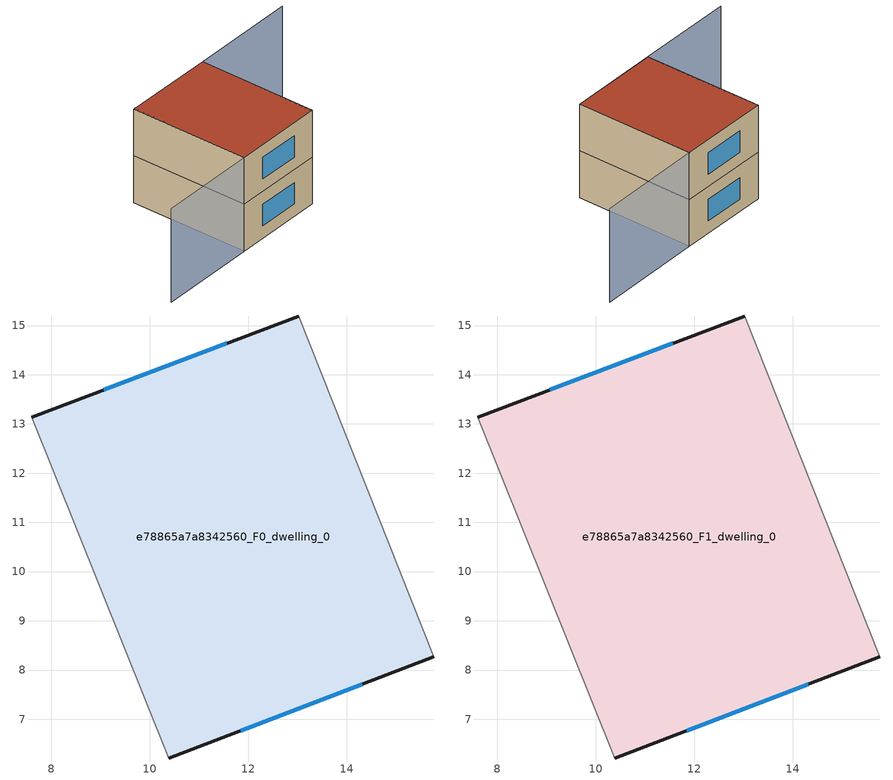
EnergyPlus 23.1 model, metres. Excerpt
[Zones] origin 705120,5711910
e78865a7a8342560_F0_dwelling_0
 floor ground (EU_floor_Construction): 13.03,15.19 15.77,8.27 10.39,6.21 7.6,13.14 z0
 wall outside (EU_wall_Construction): 13.03,15.19 7.6,13.14 / 10.39,6.21 15.77,8.27 z0:3
 wall adiabatic (EU_wall_Construction): 15.77,8.27 13.03,15.19 / 7.6,13.14 10.39,6.21 z0:3
 window (EU_Window_Construction): 11.56,14.64 9.07,13.69 / 11.84,6.77 14.32,7.71 z0.81:2.19
e78865a7a8342560_F1_dwelling_0
 floor to e78865a7a8342560_F0_dwelling_0 (EU_floor_Construction): 13.02,15.19 15.77,8.27 10.39,6.21 7.6,13.14 z3
 wall outside (EU_wall_Construction): 13.03,15.19 7.6,13.14 / 10.39,6.21 15.77,8.27 z3:6
 wall adiabatic (EU_wall_Construction): 15.77,8.27 13.03,15.19 / 7.6,13.14 10.39,6.21 z3:6
 window (EU_Window_Construction): 11.56,14.64 9.07,13.69 / 11.84,6.77 14.32,7.71 z3.81:5.19
 roof outside (EU_roof_Construction): 15.77,8.27 13.03,15.19 7.6,13.14 10.39,6.21 z6
shading: 7.69,13.18 10.39,6.21 / 10.39,6.21 4.62,3.97 / 15.71,8.25 13.02,15.19 / 13.02,15.19 19.33,17.63 z0:6
[Building]
EU S2 Campaign: North Axis=0; Terrain=City; Solar Distribution=FullExterior
[Site:Location]
London: Latitude=51.5; Longitude=-0.5; Time Zone=0; Elevation=25
[SizingPeriod:WeatherFileDays]
AnnualSizingPeriod: Begin Month=1; Begin Day of Month=1; End Month=12; End Day of Month=31; Day of Week for Start Day=Monday; Use Weather File Daylight Saving Period=No; Use Weather File Rain and Snow Indicators=No
[MATERIAL]
EU_InternalMass_Material: Roughness=MediumRough; Thickness=0.1; Conductivity=1; Density=1800; Specific Heat=900; Thermal Absorptance=0.9; Solar Absorptance=0.7; Visible Absorptance=0.7
[MATERIAL:NOMASS] Roughness=MediumRough; Thermal Absorptance=0.9; Solar Absorptance=0.7; Visible Absorptance=0.7
Name | Thermal Resistance
EU_wall_NoMass | 0.727863
EU_roof_NoMass | 0.773354
EU_floor_NoMass | 1.79329
[WINDOWMATERIAL:SIMPLEGLAZINGSYSTEM]
EU_Window_SimpleGlazing: UFactor=2.58614; Solar Heat Gain Coefficient=0.76; Visible Transmittance=0.76
[CONSTRUCTION]
EU_wall_Construction: EU_wall_NoMass
EU_roof_Construction: EU_roof_NoMass
EU_floor_Construction: EU_floor_NoMass
EU_Window_Construction: EU_Window_SimpleGlazing
EU_InternalMass_Construction: EU_InternalMass_Material
[ZONE] Type=1; Multiplier=1; Ceiling Height=autocalculate; Volume=129.371; Floor Area=autocalculate; Part of Total Floor Area=Yes
e78865a7a8342560_F0_dwelling_0; e78865a7a8342560_F1_dwelling_0
[INTERNALMASS] Construction=EU_InternalMass_Construction; Surface Area=43.124
Name | Zone or ZoneList
e78865a7a8342560_F0_dwelling_0_EU_InternalMass | e78865a7a8342560_F0_dwelling_0
e78865a7a8342560_F1_dwelling_0_EU_InternalMass | e78865a7a8342560_F1_dwelling_0
[OTHEREQUIPMENT] Fuel Type=Electricity; Design Level Calculation Method=Watts/Area; Power per Zone Floor Area=1; Fraction Latent=0; Fraction Radiant=0; Fraction Lost=0; Carbon Dioxide Generation Rate=0; EndUse Subcategory=EU_Step8_InternalGains
Name | Zone or ZoneList or Space or SpaceList | Schedule
EU_Step8_InternalGain_e78865a7a8342560_F0_dwelling_0_f000 | e78865a7a8342560_F0_dwelling_0 | EU_Step8_GainSchedule_e78865a7a8342560_F0_dwelling_0_f000
EU_Step8_InternalGain_e78865a7a8342560_F1_dwelling_0_f000 | e78865a7a8342560_F1_dwelling_0 | EU_Step8_GainSchedule_e78865a7a8342560_F1_dwelling_0_f000
[ZONEVENTILATION:DESIGNFLOWRATE] Schedule=EU_AlwaysOn; Design Flow Rate Calculation Method=AirChanges/Hour; Air Changes per Hour=0.484901; Ventilation Type=Natural; Fan Pressure Rise=0; Fan Total Efficiency=1; Constant Term Coefficient=1; Temperature Term Coefficient=0; Velocity Term Coefficient=0; Velocity Squared Term Coefficient=0; Minimum Indoor Temperature=-100; Maximum Indoor Temperature=100; Delta Temperature=-100; Minimum Outdoor Temperature=-100; Maximum Outdoor Temperature=100; Maximum Wind Speed=40
Name | Zone or ZoneList or Space or SpaceList
EU_ConstantAir_e78865a7a8342560_F0_dwelling_0 | e78865a7a8342560_F0_dwelling_0
EU_ConstantAir_e78865a7a8342560_F1_dwelling_0 | e78865a7a8342560_F1_dwelling_0
[HVACTEMPLATE:THERMOSTAT] Constant Heating Setpoint=20; Constant Cooling Setpoint=50
EU_HeatOnly_e78865a7a8342560_F0_dwelling_0; EU_HeatOnly_e78865a7a8342560_F1_dwelling_0
[HVACTEMPLATE:ZONE:IDEALLOADSAIRSYSTEM] System Availability Schedule=EU_AlwaysOn; Maximum Heating Supply Air Temperature=50; Minimum Cooling Supply Air Temperature=13; Maximum Heating Supply Air Humidity Ratio=0.0156; Minimum Cooling Supply Air Humidity Ratio=0.0077; Heating Limit=NoLimit; Cooling Limit=NoLimit; Heating Availability Schedule=EU_AlwaysOn; Cooling Availability Schedule=EU_CoolingOff; Dehumidification Control Type=ConstantSensibleHeatRatio; Cooling Sensible Heat Ratio=0.7; Dehumidification Setpoint=60; Humidification Control Type=None; Humidification Setpoint=30; Outdoor Air Method=None; Outdoor Air Flow Rate per Person=0.00944; Outdoor Air Flow Rate per Zone Floor Area=0; Outdoor Air Flow Rate per Zone=0; Demand Controlled Ventilation Type=None; Outdoor Air Economizer Type=NoEconomizer; Heat Recovery Type=None; Sensible Heat Recovery Effectiveness=0.7; Latent Heat Recovery Effectiveness=0.65
Name | Template Thermostat
e78865a7a8342560_F0_dwelling_0 | EU_HeatOnly_e78865a7a8342560_F0_dwelling_0
e78865a7a8342560_F1_dwelling_0 | EU_HeatOnly_e78865a7a8342560_F1_dwelling_0
[SIZING:ZONE] Zone Cooling Design Supply Air Temperature Input Method=SupplyAirTemperature; Zone Cooling Design Supply Air Temperature=13; Zone Heating Design Supply Air Temperature Input Method=SupplyAirTemperature; Zone Heating Design Supply Air Temperature=50; Zone Cooling Design Supply Air Humidity Ratio=0.008; Zone Heating Design Supply Air Humidity Ratio=0.008; Cooling Design Air Flow Method=DesignDay; Cooling Design Air Flow Rate=0; Cooling Minimum Air Flow per Zone Floor Area=0.000762; Cooling Minimum Air Flow=0; Cooling Minimum Air Flow Fraction=0.2; Heating Design Air Flow Method=DesignDay; Heating Design Air Flow Rate=0; Heating Maximum Air Flow per Zone Floor Area=0.002032; Heating Maximum Air Flow=0.141576; Heating Maximum Air Flow Fraction=0.3; Account for Dedicated Outdoor Air System=No; Dedicated Outdoor Air System Control Strategy=NeutralSupplyAir; Dedicated Outdoor Air Low Setpoint Temperature for Design=autosize; Dedicated Outdoor Air High Setpoint Temperature for Design=autosize; Zone Load Sizing Method=Sensible Load Only No Latent Load; Zone Latent Cooling Design Supply Air Humidity Ratio Input Method=HumidityRatioDifference; Zone Cooling Design Supply Air Humidity Ratio Difference=0.005; Zone Latent Heating Design Supply Air Humidity Ratio Input Method=HumidityRatioDifference; Zone Humidification Design Supply Air Humidity Ratio Difference=0.005
e78865a7a8342560_F0_dwelling_0; e78865a7a8342560_F1_dwelling_0
[SCHEDULE:CONSTANT]
Name | Hourly Value
EU_AlwaysOn | 1
EU_CoolingOff | 0
[SCHEDULE:FILE] Column Number=1; Rows to Skip at Top=0; Number of Hours of Data=8760; Column Separator=Comma; Interpolate to Timestep=No; Minutes per Item=60; Adjust Schedule for Daylight Savings=Yes
Name | File
EU_Step8_GainSchedule_e78865a7a8342560_F0_dwelling_0_f000 | ../../schedules/e78865a7a8342560/e78865a7a8342560_F0_dwelling_0_f000_gain.csv
EU_Step8_GainSchedule_e78865a7a8342560_F1_dwelling_0_f000 | ../../schedules/e78865a7a8342560/e78865a7a8342560_F1_dwelling_0_f000_gain.csv
